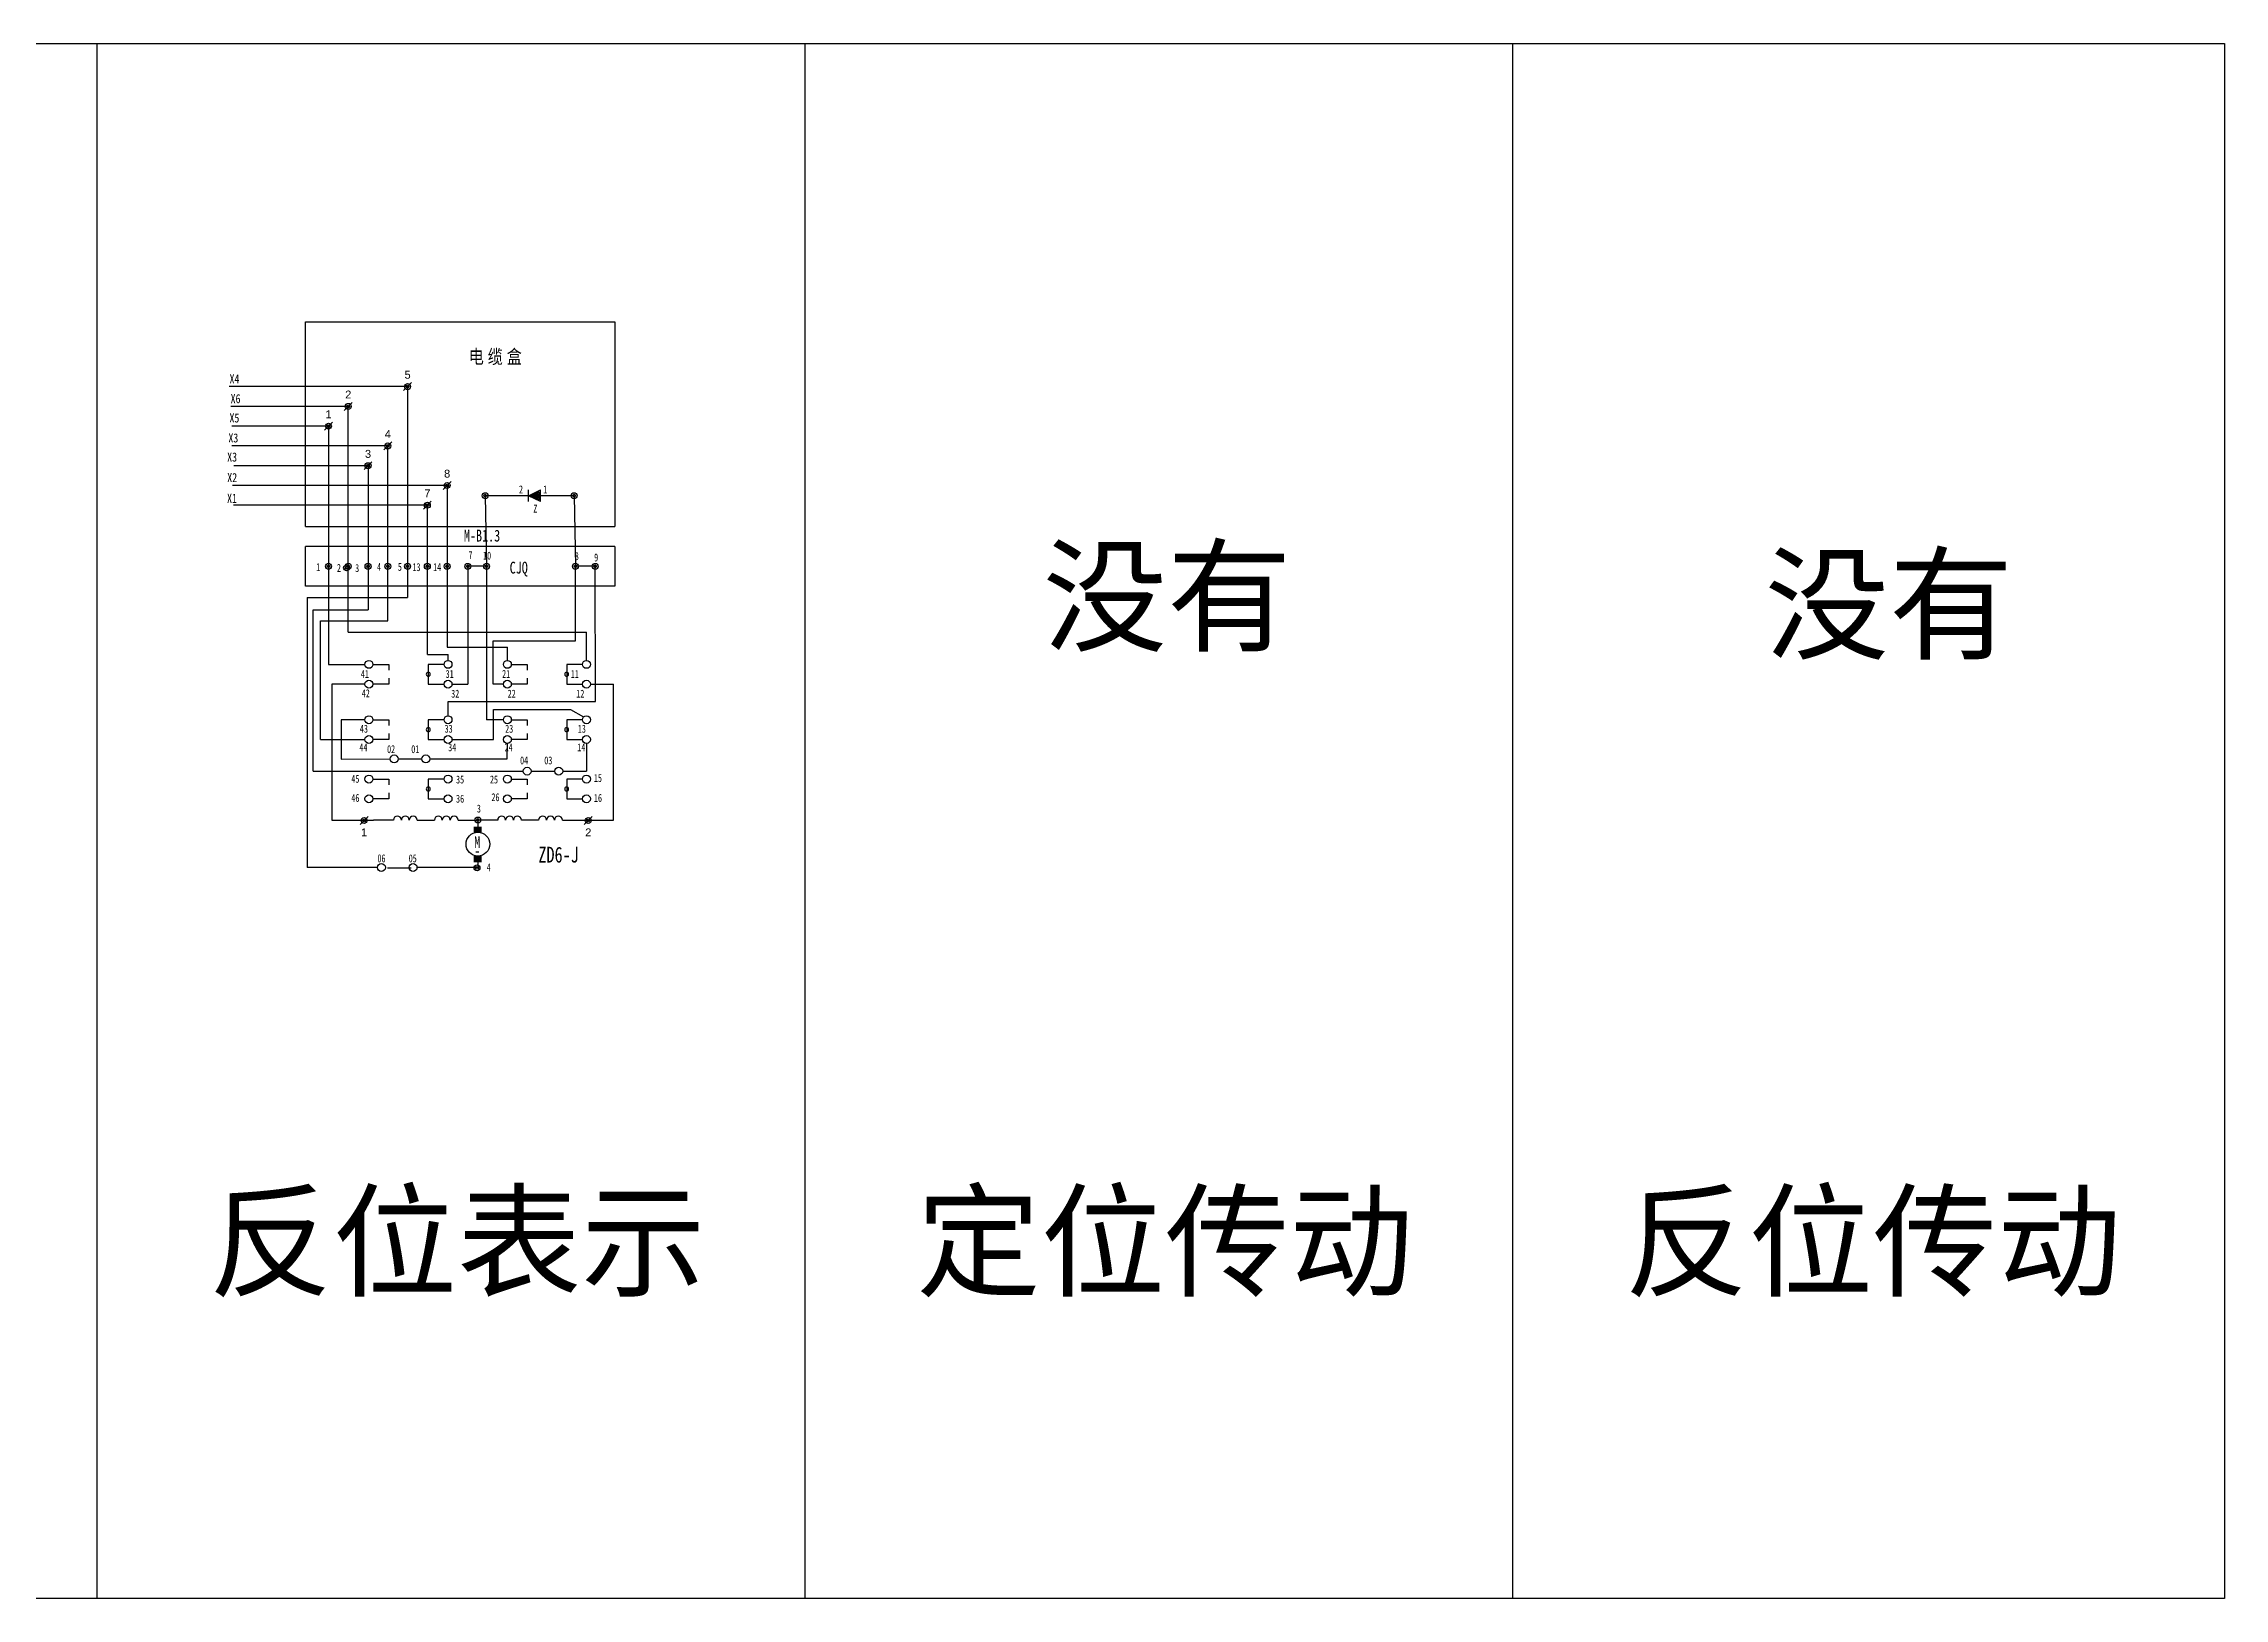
# Model space of a CAD drawing. Header units: millimetres. Extents: x 683 to 10813, y 550 to 4251.
# Drawn here: x 1580 to 2131, y 1001 to 1394 of the extents above; entities that cross this region are included whole.
import ezdxf
from ezdxf.enums import TextEntityAlignment as Align

# ---------------------------------------------------------------- set-up
doc = ezdxf.new("R2010")
doc.units = ezdxf.units.MM
doc.layers.add('1', color=1, linetype='Continuous')
doc.styles.add('HZ', font='NSimSun.ttf', dxfattribs={"width": 0.7})
doc.styles.get("Standard").update_dxf_attribs({"font": 'arial.ttf'})

# ---------------------------------------------------------------- blocks, each defined once
blk = doc.blocks.new('DZ01')
blk.add_line((-1, -1), (1, 1))
at = {"layer": '1'}
for radius in [0.75, 0.35]:
    blk.add_circle((0, 0), radius, dxfattribs=at)
for p in [(0, 2), (0, -4)]:
    blk.add_attdef('DZH', text='', height=2).set_placement(p, align=Align.CENTER)
blk = doc.blocks.new('DZ02')
blk.add_line((-1, -1), (1, 1))
at = {"layer": '1'}
for radius in [0.75, 0.35]:
    blk.add_circle((0, 0), radius, dxfattribs=at)
blk.add_attdef('DZH', text='', height=2).set_placement((0, -4), align=Align.CENTER)
blk = doc.blocks.new('JD73')
at = {"layer": '1'}
for radius in [0.75, 0.35]:
    blk.add_circle((0, 0), radius, dxfattribs=at)

msp = doc.modelspace()

# ---------------------------------------------------------------- linework, layer by layer
for p, q in [((1593.34, 1394.4), (1593.34, 1001.27)), ((1772.34, 1394.4), (1772.34, 1001.27)), ((1951.34, 1001.27), (1951.34, 1394.4)), ((1646.07, 1272.29), (1646.07, 1324.07)), ((1646.07, 1324.07), (1724.34, 1324.07)), ((1724.34, 1324.07), (1724.34, 1272.29)), ((1651.9, 1297.67), (1627.5, 1297.67)), ((1651.9, 1297.67), (1651.9, 1237.44)), ((1661.9, 1287.67), (1627.97, 1287.67)), ((1661.9, 1287.67), (1661.9, 1251.22)), ((1676.9, 1277.67), (1627.88, 1277.67)), ((1676.9, 1239.92), (1676.9, 1277.67)), ((1646.07, 1272.29), (1724.34, 1272.29)), ((1724.34, 1267.23), (1646.07, 1267.23)), ((1646.07, 1257.23), (1646.07, 1267.23)), ((1724.34, 1267.23), (1724.34, 1257.23)), ((1687.13, 1262.23), (1687.13, 1232.44)), ((1691.86, 1262.23), (1687.13, 1262.23)), ((1719.3, 1262.23), (1714.34, 1262.23)), ((1719.44, 1228.07), (1719.34, 1262.23)), ((1724.34, 1257.23), (1646.07, 1257.23)), ((1648.04, 1210.44), (1648.04, 1251.22)), ((1648.04, 1251.22), (1661.9, 1251.22)), ((1651.9, 1237.44), (1661.13, 1237.44)), ((1663.13, 1237.44), (1667.13, 1237.44)), ((1667.13, 1237.44), (1667.13, 1235.94)), ((1676.9, 1239.92), (1682.13, 1239.92)), ((1677.13, 1237.44), (1677.13, 1232.44)), ((1681.13, 1237.44), (1677.13, 1237.44)), ((1682.13, 1238.44), (1682.13, 1239.92)), ((1652.75, 1232.44), (1652.75, 1198.07)), ((1661.13, 1232.44), (1652.75, 1232.44)), ((1667.13, 1232.44), (1663.13, 1232.44)), ((1667.13, 1233.94), (1667.13, 1232.44)), ((1677.13, 1232.44), (1681.13, 1232.44)), ((1683.13, 1232.44), (1687.13, 1232.44)), ((1682.13, 1228.07), (1719.44, 1228.07)), ((1682.13, 1224.44), (1682.13, 1228.07)), ((1693.64, 1226.05), (1701.13, 1226.05)), ((1693.64, 1218.44), (1693.64, 1226.05)), ((1701.13, 1226.05), (1713.13, 1226.05)), ((1713.13, 1226.05), (1716.42, 1224.15)), ((1677.13, 1223.44), (1677.13, 1218.44)), ((1681.13, 1223.44), (1677.13, 1223.44)), ((1716.13, 1223.44), (1712.13, 1223.44)), ((1712.13, 1223.44), (1712.13, 1218.44)), ((1677.13, 1218.44), (1681.13, 1218.44)), ((1683.13, 1218.44), (1693.64, 1218.44)), ((1712.13, 1218.44), (1716.13, 1218.44)), ((1717.13, 1217.44), (1717.13, 1210.44)), ((1648.04, 1210.44), (1701.13, 1210.44)), ((1663.13, 1208.44), (1667.13, 1208.44)), ((1667.13, 1208.44), (1667.13, 1206.94)), ((1677.13, 1208.44), (1677.13, 1203.44)), ((1681.13, 1208.44), (1677.13, 1208.44)), ((1698.13, 1208.44), (1702.13, 1208.44)), ((1702.13, 1208.44), (1702.13, 1206.94)), ((1711.13, 1210.44), (1717.13, 1210.44)), ((1712.13, 1208.44), (1712.13, 1203.44)), ((1716.13, 1208.44), (1712.13, 1208.44)), ((1667.13, 1203.44), (1663.13, 1203.44)), ((1667.13, 1204.94), (1667.13, 1203.44)), ((1677.13, 1203.44), (1681.13, 1203.44)), ((1702.13, 1203.44), (1698.13, 1203.44)), ((1702.13, 1204.94), (1702.13, 1203.44)), ((1712.13, 1203.44), (1716.13, 1203.44)), ((1652.75, 1198.07), (1663.32, 1198.08)), ((1668.32, 1198.08), (1663.32, 1198.08)), ((1674.32, 1198.08), (1678.68, 1198.08)), ((1684.68, 1198.08), (1689.68, 1198.08))]:
    msp.add_line(p, q)
at = {"color": 7}
for p, q in [((1671.9, 1307.67), (1626.78, 1307.67)), ((1671.9, 1307.67), (1671.9, 1254.31)), ((1656.9, 1302.67), (1627.17, 1302.67)), ((1656.9, 1245.59), (1656.9, 1302.67)), ((1646.48, 1254.31), (1646.48, 1186.08)), ((1646.48, 1254.31), (1671.9, 1254.31)), ((1656.9, 1245.59), (1717.13, 1245.59)), ((1717.13, 1238.44), (1717.13, 1245.59)), ((1712.13, 1237.44), (1712.13, 1232.44)), ((1716.13, 1237.44), (1712.13, 1237.44)), ((1712.13, 1232.44), (1716.13, 1232.44)), ((1718.13, 1232.44), (1723.97, 1232.44)), ((1723.97, 1198.08), (1723.97, 1232.44)), ((1694.68, 1198.08), (1689.68, 1198.08)), ((1689.68, 1198.08), (1689.68, 1194.98)), ((1705.04, 1198.08), (1700.68, 1198.08)), ((1711.04, 1198.08), (1721.68, 1198.08)), ((1721.68, 1198.08), (1723.97, 1198.08)), ((1664.28, 1186.08), (1646.48, 1186.08)), ((1689.68, 1186.08), (1674.28, 1186.08)), ((1689.68, 1188.98), (1689.68, 1186.08))]:
    msp.add_line(p, q, dxfattribs=at)
at = {"color": 2}
for p, q in [((1666.9, 1292.67), (1627.42, 1292.67)), ((1666.9, 1248.48), (1666.9, 1292.67)), ((1681.9, 1282.67), (1627.65, 1282.67)), ((1681.9, 1282.67), (1681.9, 1241.76)), ((1714.01, 1280.09), (1691.53, 1280.09)), ((1691.53, 1280.09), (1691.86, 1262.23)), ((1714.01, 1280.09), (1714.34, 1262.23)), ((1691.86, 1262.23), (1691.86, 1223.44)), ((1714.35, 1243.37), (1714.34, 1262.23)), ((1649.89, 1218.44), (1649.89, 1248.48)), ((1649.89, 1248.48), (1666.9, 1248.48)), ((1681.9, 1241.76), (1697.13, 1241.76)), ((1693.51, 1232.44), (1693.51, 1243.37)), ((1693.51, 1243.37), (1714.35, 1243.37)), ((1697.13, 1238.44), (1697.13, 1241.76)), ((1698.13, 1237.44), (1702.13, 1237.44)), ((1702.13, 1237.44), (1702.13, 1235.94)), ((1696.13, 1232.44), (1693.51, 1232.44)), ((1702.13, 1232.44), (1698.13, 1232.44)), ((1702.13, 1233.94), (1702.13, 1232.44)), ((1661.13, 1223.44), (1655.13, 1223.44)), ((1655.13, 1223.44), (1655.13, 1213.44)), ((1663.13, 1223.44), (1667.13, 1223.44)), ((1667.13, 1223.44), (1667.13, 1221.94)), ((1667.13, 1219.94), (1667.13, 1218.44)), ((1696.13, 1223.44), (1691.86, 1223.44)), ((1698.13, 1223.44), (1702.13, 1223.44)), ((1702.13, 1223.44), (1702.13, 1221.94)), ((1702.13, 1219.94), (1702.13, 1218.44)), ((1649.89, 1218.44), (1661.13, 1218.44)), ((1655.13, 1213.44), (1667.51, 1213.53)), ((1667.13, 1218.44), (1663.13, 1218.44)), ((1677.51, 1213.53), (1697.12, 1213.53)), ((1697.12, 1213.53), (1697.13, 1217.44)), ((1702.13, 1218.44), (1698.13, 1218.44))]:
    msp.add_line(p, q, dxfattribs=at)
msp.add_lwpolyline([(989.14, 1394.4), (2131.29, 1394.4), (2131.29, 1001.27), (989.14, 1001.27)], close=True)
for points in [[(1676.63, 1234.94, 1), (1677.63, 1234.94, 1)], [(1711.63, 1234.94, 1), (1712.63, 1234.94, 1)], [(1676.63, 1220.94, 1), (1677.63, 1220.94, 1)], [(1711.63, 1220.94, 1), (1712.63, 1220.94, 1)], [(1676.63, 1205.94, 1), (1677.63, 1205.94, 1)], [(1711.63, 1205.94, 1), (1712.63, 1205.94, 1)]]:
    msp.add_lwpolyline(points, format="xyb", close=True)
for points in [[(1689.59, 1196.43, 2, 2, 0), (1689.59, 1194.98, 2, 2, 0)], [(1689.59, 1188.98, 2, 2, 0), (1689.59, 1187.41, 2, 2, 0)]]:
    msp.add_lwpolyline(points, format="xyseb")
for centre, radius in [((1662.13, 1237.44), 1), ((1682.13, 1237.44), 1), ((1697.13, 1237.44), 1), ((1717.13, 1237.44), 1), ((1662.13, 1232.44), 1), ((1682.13, 1232.44), 1), ((1697.13, 1232.44), 1), ((1717.13, 1232.44), 1), ((1662.13, 1223.44), 1), ((1682.13, 1223.44), 1), ((1717.13, 1223.44), 1), ((1662.13, 1218.44), 1), ((1682.13, 1218.44), 1), ((1697.13, 1218.44), 1), ((1717.13, 1218.44), 1), ((1668.51, 1213.53), 1), ((1676.51, 1213.53), 1), ((1662.13, 1208.44), 1), ((1682.13, 1208.44), 1), ((1697.13, 1208.44), 1), ((1702.13, 1210.44), 1), ((1710.13, 1210.44), 1), ((1717.13, 1208.44), 1), ((1662.13, 1203.44), 1), ((1682.13, 1203.44), 1), ((1697.13, 1203.44), 1), ((1717.13, 1203.44), 1), ((1689.68, 1191.98), 3), ((1665.28, 1186.08), 1), ((1673.28, 1186.08), 1)]:
    msp.add_circle(centre, radius)
at = {"color": 7}
msp.add_circle((1697.13, 1223.44), 1, dxfattribs=at)
for centre in [(1669.32, 1198.08), (1671.32, 1198.08), (1673.32, 1198.08), (1679.68, 1198.08), (1681.68, 1198.08), (1683.68, 1198.08)]:
    msp.add_arc(centre, 1, 0, 180)
for centre in [(1695.68, 1198.08), (1697.68, 1198.08), (1699.68, 1198.08), (1706.04, 1198.08), (1708.04, 1198.08), (1710.04, 1198.08)]:
    msp.add_arc(centre, 1, 0, 180, dxfattribs=at)
at = {"layer": '1'}
for p, q in [((1702.5, 1278.59), (1702.5, 1281.59)), ((1702.5, 1280.09), (1705.5, 1281.59)), ((1705.5, 1278.59), (1702.5, 1280.09)), ((1703.08, 1280.07), (1705.21, 1281.06)), ((1705.18, 1279.07), (1703.08, 1280.07)), ((1703.76, 1280.08), (1704.97, 1280.68)), ((1704.97, 1279.49), (1703.76, 1280.08)), ((1704.39, 1280.08), (1704.73, 1280.4)), ((1704.73, 1279.83), (1704.39, 1280.08)), ((1704.73, 1280.4), (1704.73, 1279.83)), ((1704.97, 1280.68), (1704.97, 1279.49)), ((1705.2, 1281.07), (1705.18, 1279.07)), ((1705.5, 1278.59), (1705.5, 1281.59)), ((1669.51, 1213.53), (1675.51, 1213.53)), ((1703.13, 1210.44), (1709.13, 1210.44)), ((1666.8, 1186.02), (1672.8, 1186.02))]:
    msp.add_line(p, q, dxfattribs=at)

# ---------------------------------------------------------------- block references
ref = msp.add_blockref('DZ01', (1671.9, 1307.67))
ref.add_attrib('DZH', '5', dxfattribs={"height": 2}).set_placement((1671.9, 1309.67), align=Align.CENTER)
ref = msp.add_blockref('DZ01', (1651.9, 1297.67))
ref.add_attrib('DZH', '1', dxfattribs={"height": 2}).set_placement((1651.9, 1299.67), align=Align.CENTER)
ref = msp.add_blockref('DZ01', (1656.9, 1302.67))
ref.add_attrib('DZH', '2', dxfattribs={"height": 2}).set_placement((1656.9, 1304.67), align=Align.CENTER)
ref = msp.add_blockref('DZ01', (1666.9, 1292.67))
ref.add_attrib('DZH', '4', dxfattribs={"height": 2}).set_placement((1666.9, 1294.67), align=Align.CENTER)
ref = msp.add_blockref('DZ01', (1661.9, 1287.67))
ref.add_attrib('DZH', '3', dxfattribs={"height": 2}).set_placement((1661.9, 1289.67), align=Align.CENTER)
ref = msp.add_blockref('DZ01', (1681.9, 1282.67))
ref.add_attrib('DZH', '8', dxfattribs={"height": 2}).set_placement((1681.9, 1284.67), align=Align.CENTER)
ref = msp.add_blockref('DZ01', (1676.9, 1277.67))
ref.add_attrib('DZH', '7', dxfattribs={"height": 2}).set_placement((1676.9, 1279.67), align=Align.CENTER)
for p in [(1691.53, 1280.09), (1714.01, 1280.09), (1651.9, 1262.23), (1656.9, 1262.23), (1661.9, 1262.23), (1666.9, 1262.23), (1671.9, 1262.23), (1676.9, 1262.23), (1681.9, 1262.23), (1687.13, 1262.23), (1691.86, 1262.23), (1714.34, 1262.23), (1719.34, 1262.23), (1656.47, 1261.86), (1689.68, 1198.08), (1689.46, 1185.99)]:
    msp.add_blockref('JD73', p)
for p, values in [((1660.9, 1197.96), {'DZH': '1'}), ((1717.58, 1197.96), {'DZH': '2'})]:
    msp.add_blockref('DZ02', p).add_auto_attribs(values)

# ---------------------------------------------------------------- texts
at = {"width": 0.8}
for s, p in [('电', (1687.36, 1313.49)), ('缆', (1692.16, 1313.49)), ('盒', (1696.96, 1313.49))]:
    msp.add_text(s, height=3.5, dxfattribs=at).set_placement(p)
at = {"color": 7, "style": 'HZ', "width": 0.8}
for s, p in [('X4', (1626.88, 1308.47)), ('X6', (1627.15, 1303.48)), ('X3', (1626.59, 1293.55)), ('X2', (1626.3, 1283.52))]:
    msp.add_text(s, height=2.3, dxfattribs=at).set_placement(p)
at = {"style": 'HZ'}
for s, height, width, p in [('X5', 2.3, 0.8, (1626.86, 1298.6)), ('X3', 2.3, 0.8, (1626.28, 1288.71)), ('X1', 2.3, 0.8, (1626.25, 1278.28)), ('2', 2, 0.75, (1700.06, 1280.68)), ('1', 2, 0.75, (1706.2, 1280.68)), ('Z', 2, 0.75, (1703.7, 1275.82)), ('M-B1.3', 3, 0.75, (1686.14, 1268.49)), ('1', 2, 0.75, (1648.81, 1261.03)), ('2', 2, 0.75, (1654.03, 1260.83)), ('3', 2, 0.75, (1658.64, 1260.8)), ('4', 2, 0.75, (1664.18, 1261.09)), ('5', 2, 0.75, (1669.43, 1261.1)), ('13', 2, 0.75, (1673.13, 1261.03)), ('14', 2, 0.75, (1678.35, 1261.03)), ('7', 2, 0.75, (1687.29, 1264.04)), ('10', 2, 0.75, (1690.98, 1263.94)), ('CJQ', 3, 0.75, (1697.71, 1260.4)), ('8', 2, 0.75, (1714.18, 1263.81)), ('9', 2, 0.75, (1719.08, 1263.46)), ('41                   31            21               11', 2, 0.75, (1660.09, 1234.02)), ('42            ', 2, 0.75, (1660.32, 1229.13)), (' 32            22               12', 2, 0.75, (1681.9, 1229.03)), ('43                   33             23                13', 2, 0.75, (1659.84, 1220.16)), ('44                    34            24                14', 2, 0.75, (1659.71, 1215.46)), ('02    01', 2, 0.75, (1666.71, 1215)), ('04    03', 2, 0.75, (1700.34, 1212.16)), ('45', 2, 0.75, (1657.67, 1207.51)), ('35', 2, 0.75, (1684.15, 1207.33)), ('25', 2, 0.75, (1692.73, 1207.33)), ('15', 2, 0.75, (1719.02, 1207.7)), ('46', 2, 0.75, (1657.67, 1202.66)), ('36', 2, 0.75, (1684.15, 1202.47)), ('26', 2, 0.75, (1693.1, 1202.85)), ('16', 2, 0.75, (1719.02, 1202.66)), ('3', 2, 0.75, (1689.42, 1199.97)), ('M', 3, 0.75, (1688.76, 1190.97)), ('ZD6-J', 4, 0.75, (1704.98, 1187.32)), ('06    ', 2, 0.75, (1664.28, 1187.39)), ('05', 2, 0.75, (1672.18, 1187.39)), ('-', 3, 0.75, (1688.76, 1188.84)), ('4', 2, 0.75, (1691.92, 1185.13))]:
    msp.add_text(s, height=height, dxfattribs=dict(at, width=width)).set_placement(p)
at = {"color": 5, "char_height": 23.0368, "attachment_point": 1}
for insert in [(1832.54, 1266.15), (2015.09, 1264.15)]:
    msp.add_mtext_dynamic_manual_height_columns('{\\fSimSun|b0|i0|c134|p2;没有}', width=145.8788, gutter_width=115.18, heights=[0], dxfattribs=dict(at, insert=insert))
at = {"char_height": 23.0368, "attachment_point": 1}
for s, insert in [('{\\fSimSun|b0|i0|c134|p2;反位表示}', (1621.56, 1103.04)), ('{\\fSimSun|b0|i0|c134|p2;定位传动}', (1800.56, 1103.04)), ('{\\fSimSun|b0|i0|c134|p2;反位传动}', (1979.56, 1103.04))]:
    msp.add_mtext_dynamic_manual_height_columns(s, width=145.8788, gutter_width=115.18, heights=[0], dxfattribs=dict(at, insert=insert))

doc.saveas('drawing.dxf')
